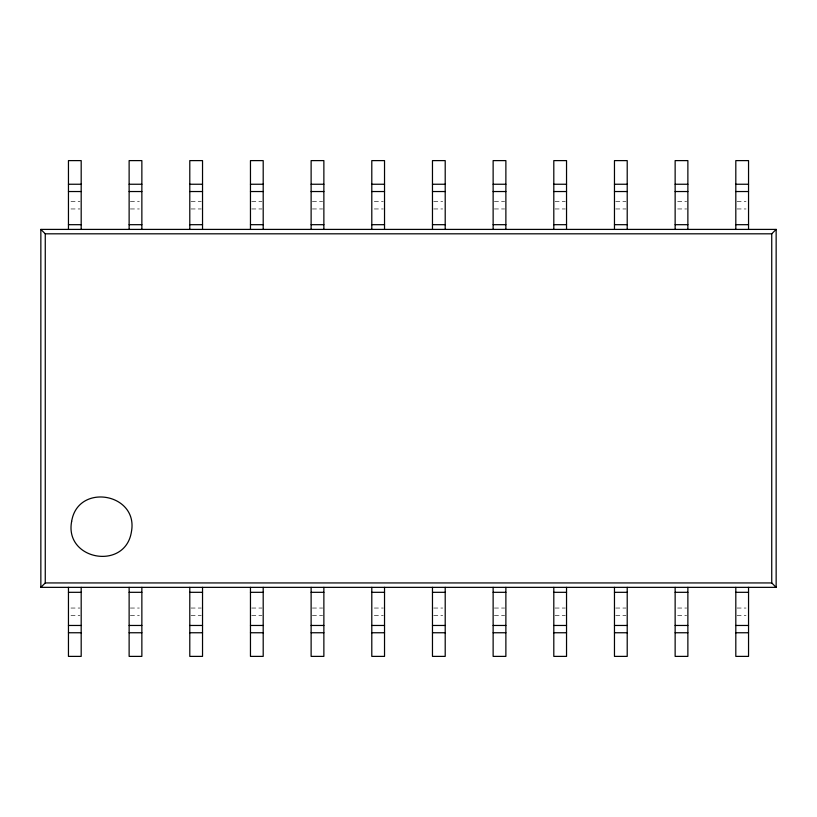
<?xml version="1.0" encoding="UTF-8"?>
<svg xmlns="http://www.w3.org/2000/svg" width="817" height="817" viewBox="0 0 817 817"><rect width="100%" height="100%" fill="white"/><g stroke="black" fill="none" stroke-linecap="round" stroke-linejoin="round"><path stroke-width="0.61" stroke-dasharray="4.08 3.06" d="M70.997 201.319L79.923 201.319M130.393 201.319L139.319 201.319M191.066 201.319L201.258 201.319M251.738 201.319L261.93 201.319M312.4 201.319L322.592 201.319M374.339 201.319L383.265 201.319M433.735 201.319L442.661 201.319M494.408 201.319L504.6 201.319M555.07 201.319L565.262 201.319M615.742 201.319L625.934 201.319M677.681 201.319L686.607 201.319M737.077 201.319L746.003 201.319M70.997 208.958L79.923 208.958M130.393 208.958L139.319 208.958M191.066 208.958L201.258 208.958M251.738 208.958L261.93 208.958M312.4 208.958L322.592 208.958M374.339 208.958L383.265 208.958M433.735 208.958L442.661 208.958M494.408 208.958L504.6 208.958M555.07 208.958L565.262 208.958M615.742 208.958L625.934 208.958M677.681 208.958L686.607 208.958M737.077 208.958L746.003 208.958M70.997 608.042L79.923 608.042M130.393 608.042L139.319 608.042M191.066 608.042L201.258 608.042M251.738 608.042L261.93 608.042M312.4 608.042L322.592 608.042M374.339 608.042L383.265 608.042M433.735 608.042L442.661 608.042M494.408 608.042L504.6 608.042M555.07 608.042L565.262 608.042M615.742 608.042L625.934 608.042M677.681 608.042L686.607 608.042M737.077 608.042L746.003 608.042M70.997 615.681L79.923 615.681M130.393 615.681L139.319 615.681M191.066 615.681L201.258 615.681M251.738 615.681L261.93 615.681M312.4 615.681L322.592 615.681M374.339 615.681L383.265 615.681M433.735 615.681L442.661 615.681M494.408 615.681L504.6 615.681M555.07 615.681L565.262 615.681M615.742 615.681L625.934 615.681M677.681 615.681L686.607 615.681M737.077 615.681L746.003 615.681"/><path stroke-width="1.23" d="M40.85 587.352L45.262 582.94L45.262 233.815L40.85 229.403L776.15 229.403L776.15 587.352L40.85 587.352L40.85 229.403M45.262 233.815L771.738 233.815L776.15 229.403M68.454 184.244L81.189 184.244M129.127 184.244L141.862 184.244M189.789 184.244L202.534 184.244M250.462 184.244L263.197 184.244M311.124 184.244L323.869 184.244M371.796 184.244L384.531 184.244M432.469 184.244L445.204 184.244M493.131 184.244L505.876 184.244M553.803 184.244L566.538 184.244M614.466 184.244L627.211 184.244M675.138 184.244L687.873 184.244M735.811 184.244L748.546 184.244M68.454 191.535L81.189 191.535M129.127 191.535L141.862 191.535M189.789 191.535L202.534 191.535M250.462 191.535L263.197 191.535M311.124 191.535L323.869 191.535M371.796 191.535L384.531 191.535M432.469 191.535L445.204 191.535M493.131 191.535L505.876 191.535M553.803 191.535L566.538 191.535M614.466 191.535L627.211 191.535M675.138 191.535L687.873 191.535M735.811 191.535L748.546 191.535M68.454 224.685L81.189 224.685M129.127 224.685L141.862 224.685M189.789 224.685L202.534 224.685M250.462 224.685L263.197 224.685M311.124 224.685L323.869 224.685M371.796 224.685L384.531 224.685M432.469 224.685L445.204 224.685M493.131 224.685L505.876 224.685M553.803 224.685L566.538 224.685M614.466 224.685L627.211 224.685M675.138 224.685L687.873 224.685M735.811 224.685L748.546 224.685M45.262 582.94L771.738 582.94L776.15 587.352M68.454 592.315L81.189 592.315M129.127 592.315L141.862 592.315M189.789 592.315L202.534 592.315M250.462 592.315L263.197 592.315M311.124 592.315L323.869 592.315M371.796 592.315L384.531 592.315M432.469 592.315L445.204 592.315M493.131 592.315L505.876 592.315M553.803 592.315L566.538 592.315M614.466 592.315L627.211 592.315M675.138 592.315L687.873 592.315M735.811 592.315L748.546 592.315M68.454 625.465L81.189 625.465M129.127 625.465L141.862 625.465M189.789 625.465L202.534 625.465M250.462 625.465L263.197 625.465M311.124 625.465L323.869 625.465M371.796 625.465L384.531 625.465M432.469 625.465L445.204 625.465M493.131 625.465L505.876 625.465M553.803 625.465L566.538 625.465M614.466 625.465L627.211 625.465M675.138 625.465L687.873 625.465M735.811 625.465L748.546 625.465M68.454 632.756L81.189 632.756M129.127 632.756L141.862 632.756M189.789 632.756L202.534 632.756M250.462 632.756L263.197 632.756M311.124 632.756L323.869 632.756M371.796 632.756L384.531 632.756M432.469 632.756L445.204 632.756M493.131 632.756L505.876 632.756M553.803 632.756L566.538 632.756M614.466 632.756L627.211 632.756M675.138 632.756L687.873 632.756M735.811 632.756L748.546 632.756M771.738 233.815L771.738 582.94M748.546 229.454L748.546 160.612L735.811 160.612L735.811 229.454M748.546 587.352L748.546 656.388L735.811 656.388L735.811 587.352M687.873 229.454L687.873 160.612L675.138 160.612L675.138 229.454M687.873 587.352L687.873 656.388L675.138 656.388L675.138 587.352M627.211 229.454L627.211 160.612L614.466 160.612L614.466 229.454M627.211 587.352L627.211 656.388L614.466 656.388L614.466 587.352M566.538 229.454L566.538 160.612L553.803 160.612L553.803 229.454M566.538 587.352L566.538 656.388L553.803 656.388L553.803 587.352M505.876 229.454L505.876 160.612L493.131 160.612L493.131 229.454M505.876 587.352L505.876 656.388L493.131 656.388L493.131 587.352M445.204 229.454L445.204 160.612L432.469 160.612L432.469 229.454M445.204 587.352L445.204 656.388L432.469 656.388L432.469 587.352M384.531 229.454L384.531 160.612L371.796 160.612L371.796 229.454M384.531 587.352L384.531 656.388L371.796 656.388L371.796 587.352M323.869 229.454L323.869 160.612L311.124 160.612L311.124 229.454M323.869 587.352L323.869 656.388L311.124 656.388L311.124 587.352M263.197 229.454L263.197 160.612L250.462 160.612L250.462 229.454M263.197 587.352L263.197 656.388L250.462 656.388L250.462 587.352M202.534 229.454L202.534 160.612L189.789 160.612L189.789 229.454M202.534 587.352L202.534 656.388L189.789 656.388L189.789 587.352M141.862 229.454L141.862 160.612L129.127 160.612L129.127 229.454M141.862 587.352L141.862 656.388L129.127 656.388L129.127 587.352M81.189 229.454L81.189 160.612L68.454 160.612L68.454 229.454M81.189 587.352L81.189 656.388L68.454 656.388L68.454 587.352M71.641 521.409C64.155 560.176 125.175 570.94 131.394 531.949C138.88 493.182 77.86 482.428 71.641 521.409"/></g></svg>
